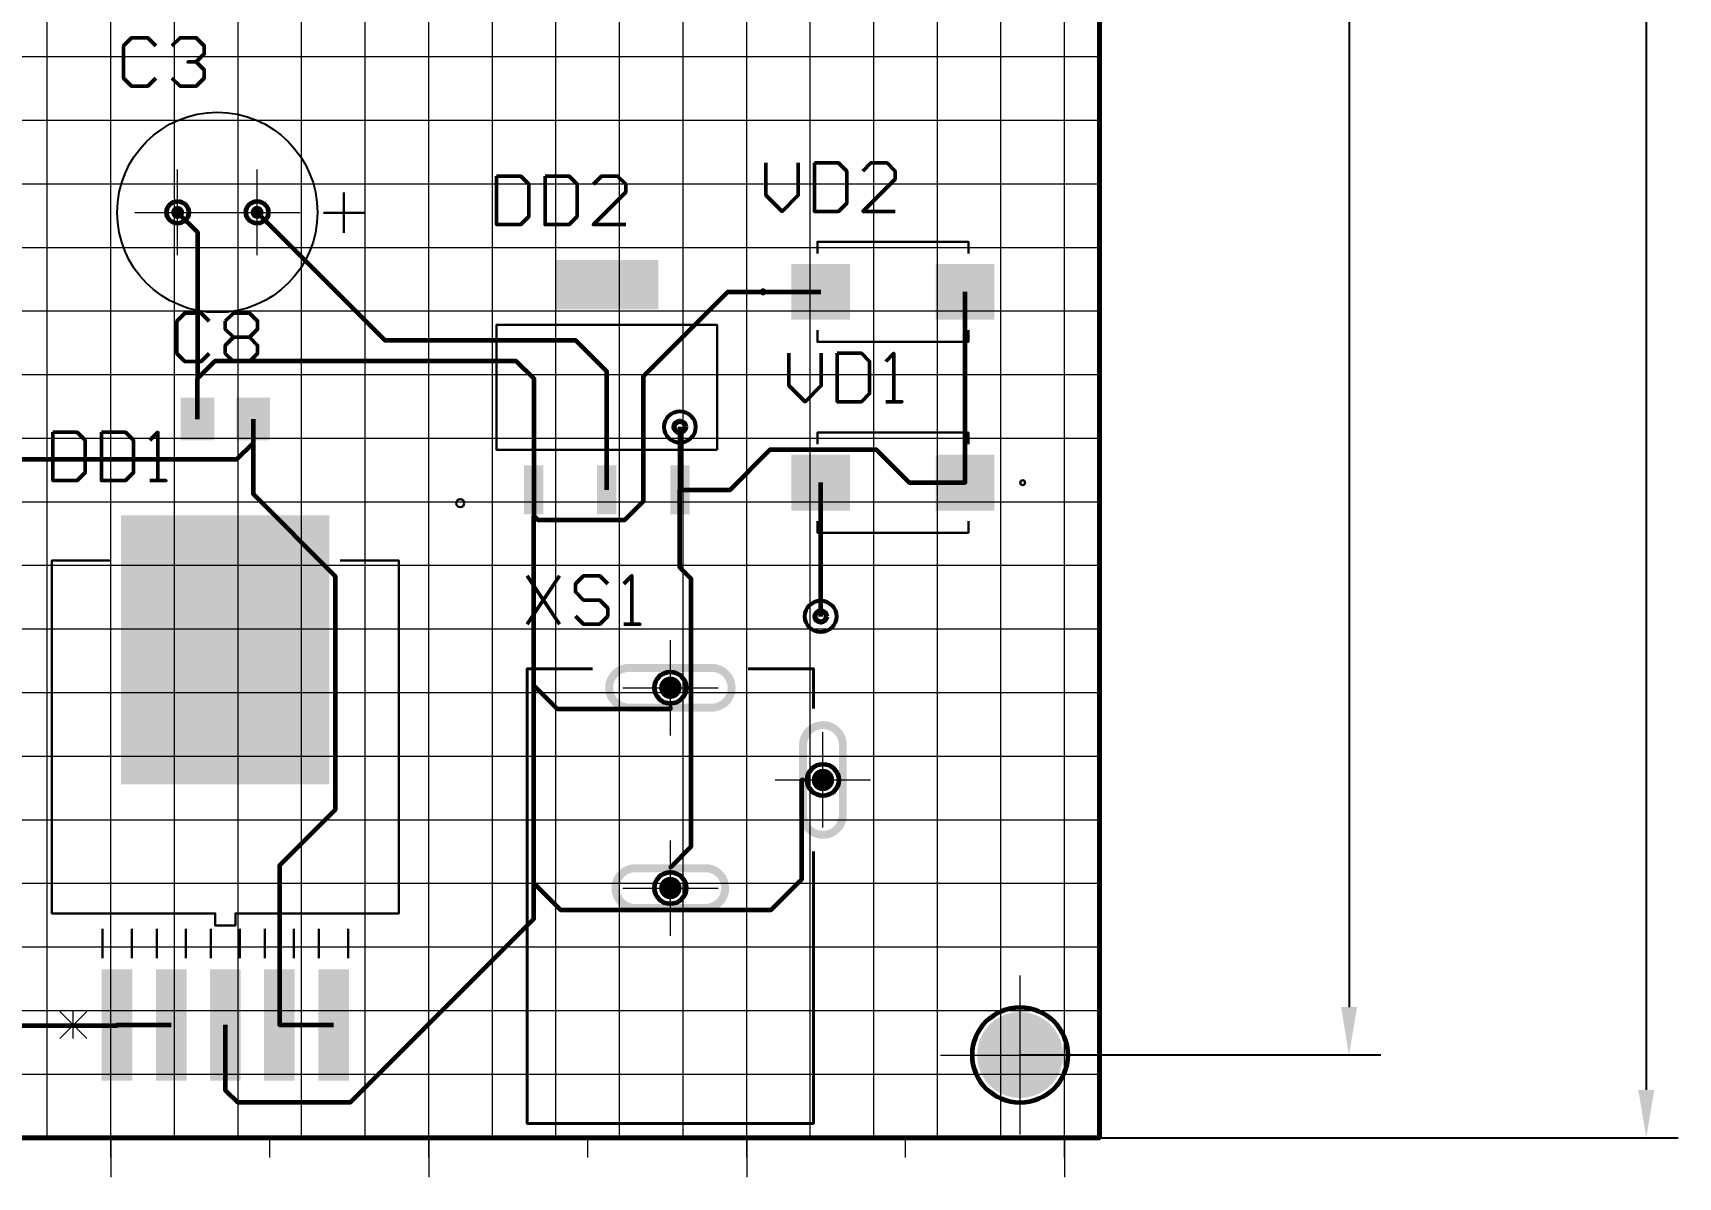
# Model space of a CAD drawing. Extents: x 346 to 4955, y 45 to 639.
# Drawn here: x 1365.7 to 1468.8, y 226.4 to 298.2 of the extents above; entities that cross this region are included whole.
import ezdxf

# ---------------------------------------------------------------- set-up
doc = ezdxf.new("R2010")
doc.units = 0
doc.header["$MEASUREMENT"] = 0
doc.layers.get('DEFPOINTS').update_dxf_attribs({"linetype": 'CONTINUOUS'})
for name, color, linetype in [('PDF _Геометрия', 7, 'CONTINUOUS'), ('PDF _Сплошная заливка', 7, 'CONTINUOUS'), ('Тонкие', 7, 'CONTINUOUS')]:
    doc.layers.add(name, color=color, linetype=linetype)
doc.styles.add('GOST type A0', font='gost.TTF', dxfattribs={"oblique": 15, "height": 3.5})
doc.dimstyles.new('GOST type A', dxfattribs={"dimtxt": 3.5, "dimasz": 3, "dimexe": 2, "dimexo": 0, "dimgap": 1, "dimtad": 1, "dimtoh": 1, "dimtxsty": 'GOST type A0', "dimcen": 0, "dimazin": 2, "dimtfac": 1, "dimtmove": 0, "dimatfit": 3, "dimfxl": 1, "dimarcsym": 0})

# ---------------------------------------------------------------- blocks, each defined once
blk = doc.blocks.new('*D126')
at = {"layer": 'DEFPOINTS', "color": 0, "transparency": 16777216}
for p in [(1427.59, 582.92), (1427.59, 234.09), (1448.21, 234.09)]:
    blk.add_point(p, dxfattribs=at)
at = {"layer": 'Тонкие', "color": 0, "lineweight": -2, "transparency": 16777216}
for p, q in [((1427.59, 582.92), (1450.21, 582.92)), ((1448.21, 579.92), (1448.21, 237.09)), ((1427.59, 234.09), (1450.21, 234.09))]:
    blk.add_line(p, q, dxfattribs=at)
at = {"layer": 'Тонкие', "color": 0, "transparency": 16777216}
for points in [[(1447.71, 579.92), (1448.71, 579.92), (1448.21, 582.92)], [(1447.71, 237.09), (1448.71, 237.09), (1448.21, 234.09)]]:
    blk.add_solid(points, dxfattribs=at)
at = {"layer": 'Тонкие', "color": 0, "transparency": 16777216, "insert": (1445.46, 408.51), "char_height": 3.5, "attachment_point": 5, "rotation": 90, "style": 'GOST type A0'}
blk.add_mtext('175', dxfattribs=at)
blk = doc.blocks.new('*D127')
at = {"layer": 'DEFPOINTS', "color": 0, "transparency": 16777216}
for p in [(1432.57, 588.9), (1432.57, 228.9), (1466.84, 228.9)]:
    blk.add_point(p, dxfattribs=at)
at = {"layer": 'Тонкие', "color": 0, "lineweight": -2, "transparency": 16777216}
for p, q in [((1432.57, 588.9), (1468.84, 588.9)), ((1466.84, 585.9), (1466.84, 231.9)), ((1432.57, 228.9), (1468.84, 228.9))]:
    blk.add_line(p, q, dxfattribs=at)
at = {"layer": 'Тонкие', "color": 0, "transparency": 16777216}
for points in [[(1466.34, 585.9), (1467.34, 585.9), (1466.84, 588.9)], [(1466.34, 231.9), (1467.34, 231.9), (1466.84, 228.9)]]:
    blk.add_solid(points, dxfattribs=at)
at = {"layer": 'Тонкие', "color": 0, "transparency": 16777216, "insert": (1463.82, 408.9), "char_height": 3.5, "attachment_point": 5, "rotation": 90, "style": 'GOST type A0'}
blk.add_mtext('180±0,1', dxfattribs=at)

msp = doc.modelspace()

# ---------------------------------------------------------------- hatches: boundary and pattern name
at = {"layer": 'PDF _Сплошная заливка', "transparency": 33554559}
for points in [[(1374.779, 286.911), (1374.372, 286.911), (1374.404, 287.066), (1374.492, 287.198), (1374.623, 287.286), (1374.779, 287.318)], [(1379.761, 286.911), (1379.354, 286.911), (1379.385, 287.066), (1379.473, 287.198), (1379.605, 287.286), (1379.761, 287.318)], [(1405.666, 258.107), (1403.076, 258.107), (1403.024, 258.106), (1402.972, 258.102), (1402.92, 258.095), (1402.869, 258.085), (1402.818, 258.073), (1402.768, 258.058), (1402.719, 258.041), (1402.67, 258.021), (1402.623, 257.998), (1402.577, 257.974), (1402.533, 257.946), (1402.49, 257.917), (1402.449, 257.885), (1402.409, 257.851), (1402.371, 257.815), (1402.335, 257.777), (1402.301, 257.738), (1402.27, 257.696), (1402.24, 257.653), (1402.213, 257.609), (1402.188, 257.563), (1402.165, 257.516), (1402.145, 257.467), (1402.128, 257.418), (1402.113, 257.368), (1402.101, 257.318), (1402.092, 257.266), (1402.085, 257.215), (1402.081, 257.162), (1402.079, 257.11), (1402.081, 257.058), (1402.085, 257.006), (1402.092, 256.954), (1402.101, 256.903), (1402.113, 256.852), (1402.128, 256.802), (1402.145, 256.753), (1402.165, 256.705), (1402.188, 256.658), (1402.213, 256.612), (1402.24, 256.567), (1402.27, 256.524), (1402.301, 256.483), (1402.335, 256.443), (1402.371, 256.405), (1402.409, 256.369), (1402.449, 256.336), (1402.49, 256.304), (1402.533, 256.274), (1402.577, 256.247), (1402.623, 256.222), (1402.67, 256.2), (1402.719, 256.18), (1402.768, 256.162), (1402.818, 256.148), (1402.869, 256.135), (1402.92, 256.126), (1402.972, 256.119), (1403.024, 256.115), (1403.076, 256.114), (1405.666, 256.114), (1405.666, 255.615), (1403.076, 255.615), (1402.998, 255.617), (1402.919, 255.623), (1402.842, 255.634), (1402.765, 255.648), (1402.689, 255.666), (1402.614, 255.688), (1402.54, 255.715), (1402.468, 255.744), (1402.397, 255.778), (1402.328, 255.816), (1402.262, 255.856), (1402.197, 255.901), (1402.135, 255.949), (1402.076, 255.999), (1402.019, 256.053), (1401.965, 256.11), (1401.914, 256.169), (1401.867, 256.232), (1401.822, 256.296), (1401.781, 256.363), (1401.744, 256.432), (1401.71, 256.502), (1401.68, 256.575), (1401.654, 256.648), (1401.632, 256.723), (1401.614, 256.799), (1401.6, 256.876), (1401.589, 256.954), (1401.583, 257.032), (1401.581, 257.11), (1401.583, 257.188), (1401.589, 257.266), (1401.6, 257.344), (1401.614, 257.421), (1401.632, 257.497), (1401.654, 257.572), (1401.68, 257.646), (1401.71, 257.718), (1401.744, 257.789), (1401.781, 257.858), (1401.822, 257.925), (1401.867, 257.989), (1401.914, 258.051), (1401.965, 258.111), (1402.019, 258.167), (1402.076, 258.221), (1402.135, 258.272), (1402.197, 258.32), (1402.262, 258.364), (1402.328, 258.405), (1402.397, 258.442), (1402.468, 258.476), (1402.54, 258.506), (1402.614, 258.532), (1402.689, 258.554), (1402.765, 258.573), (1402.842, 258.587), (1402.919, 258.597), (1402.998, 258.603), (1403.076, 258.605), (1405.666, 258.605)], [(1408.335, 258.603), (1408.413, 258.597), (1408.491, 258.587), (1408.568, 258.573), (1408.644, 258.554), (1408.719, 258.532), (1408.792, 258.506), (1408.865, 258.476), (1408.935, 258.442), (1409.004, 258.405), (1409.071, 258.364), (1409.135, 258.32), (1409.198, 258.272), (1409.257, 258.221), (1409.314, 258.167), (1409.368, 258.111), (1409.418, 258.051), (1409.466, 257.989), (1409.51, 257.925), (1409.551, 257.858), (1409.588, 257.789), (1409.622, 257.718), (1409.652, 257.646), (1409.678, 257.572), (1409.7, 257.497), (1409.719, 257.421), (1409.733, 257.344), (1409.743, 257.266), (1409.749, 257.188), (1409.751, 257.11), (1409.749, 257.032), (1409.743, 256.954), (1409.733, 256.876), (1409.719, 256.799), (1409.7, 256.723), (1409.678, 256.648), (1409.652, 256.575), (1409.622, 256.502), (1409.588, 256.432), (1409.551, 256.363), (1409.51, 256.296), (1409.466, 256.232), (1409.418, 256.169), (1409.368, 256.11), (1409.314, 256.053), (1409.257, 255.999), (1409.198, 255.949), (1409.135, 255.901), (1409.071, 255.856), (1409.004, 255.816), (1408.935, 255.778), (1408.865, 255.744), (1408.792, 255.715), (1408.719, 255.688), (1408.644, 255.666), (1408.568, 255.648), (1408.491, 255.634), (1408.413, 255.623), (1408.335, 255.617), (1408.257, 255.615), (1405.666, 255.615), (1405.666, 256.114), (1408.257, 256.114), (1408.309, 256.115), (1408.361, 256.119), (1408.413, 256.126), (1408.464, 256.135), (1408.515, 256.148), (1408.565, 256.162), (1408.614, 256.18), (1408.662, 256.2), (1408.709, 256.222), (1408.755, 256.247), (1408.799, 256.274), (1408.842, 256.304), (1408.884, 256.336), (1408.924, 256.369), (1408.961, 256.405), (1408.997, 256.443), (1409.031, 256.483), (1409.063, 256.524), (1409.092, 256.567), (1409.12, 256.612), (1409.145, 256.658), (1409.167, 256.705), (1409.187, 256.753), (1409.204, 256.802), (1409.219, 256.852), (1409.231, 256.903), (1409.241, 256.954), (1409.248, 257.006), (1409.252, 257.058), (1409.253, 257.11), (1409.252, 257.162), (1409.248, 257.215), (1409.241, 257.266), (1409.231, 257.318), (1409.219, 257.368), (1409.204, 257.418), (1409.187, 257.467), (1409.167, 257.516), (1409.145, 257.563), (1409.12, 257.609), (1409.092, 257.653), (1409.063, 257.696), (1409.031, 257.738), (1408.997, 257.777), (1408.961, 257.815), (1408.924, 257.851), (1408.884, 257.885), (1408.842, 257.917), (1408.799, 257.946), (1408.755, 257.974), (1408.709, 257.998), (1408.662, 258.021), (1408.614, 258.041), (1408.565, 258.058), (1408.515, 258.073), (1408.464, 258.085), (1408.413, 258.095), (1408.361, 258.102), (1408.309, 258.106), (1408.257, 258.107), (1405.666, 258.107), (1405.666, 258.605), (1408.257, 258.605)], [(1405.666, 257.11), (1405.666, 256.406), (1405.484, 256.431), (1405.314, 256.501), (1405.169, 256.613), (1405.057, 256.758), (1404.987, 256.928), (1404.963, 257.11)], [(1405.666, 257.11), (1405.666, 257.814), (1405.848, 257.79), (1406.018, 257.72), (1406.164, 257.608), (1406.275, 257.462), (1406.346, 257.292), (1406.37, 257.11)], [(1415.31, 255.015), (1415.387, 255.009), (1415.465, 254.999), (1415.542, 254.985), (1415.618, 254.966), (1415.693, 254.944), (1415.767, 254.918), (1415.839, 254.888), (1415.91, 254.854), (1415.979, 254.817), (1416.046, 254.776), (1416.11, 254.732), (1416.172, 254.684), (1416.232, 254.633), (1416.288, 254.579), (1416.342, 254.523), (1416.393, 254.463), (1416.441, 254.401), (1416.485, 254.336), (1416.526, 254.27), (1416.563, 254.201), (1416.597, 254.13), (1416.627, 254.058), (1416.653, 253.984), (1416.675, 253.909), (1416.693, 253.833), (1416.708, 253.756), (1416.718, 253.678), (1416.724, 253.6), (1416.726, 253.522), (1416.726, 251.329), (1416.228, 251.329), (1416.228, 253.522), (1416.227, 253.574), (1416.222, 253.626), (1416.216, 253.678), (1416.206, 253.729), (1416.194, 253.78), (1416.179, 253.83), (1416.162, 253.879), (1416.142, 253.928), (1416.119, 253.975), (1416.094, 254.021), (1416.067, 254.065), (1416.037, 254.108), (1416.006, 254.15), (1415.972, 254.189), (1415.936, 254.227), (1415.898, 254.263), (1415.859, 254.297), (1415.817, 254.329), (1415.774, 254.358), (1415.73, 254.386), (1415.684, 254.41), (1415.637, 254.433), (1415.588, 254.453), (1415.539, 254.47), (1415.489, 254.485), (1415.439, 254.497), (1415.387, 254.507), (1415.336, 254.513), (1415.283, 254.518), (1415.231, 254.519), (1415.179, 254.518), (1415.127, 254.513), (1415.076, 254.507), (1415.024, 254.497), (1414.974, 254.485), (1414.924, 254.47), (1414.874, 254.453), (1414.826, 254.433), (1414.779, 254.41), (1414.733, 254.386), (1414.689, 254.358), (1414.646, 254.329), (1414.605, 254.297), (1414.565, 254.263), (1414.527, 254.227), (1414.491, 254.189), (1414.457, 254.15), (1414.425, 254.108), (1414.396, 254.065), (1414.369, 254.021), (1414.344, 253.975), (1414.321, 253.928), (1414.301, 253.879), (1414.284, 253.83), (1414.269, 253.78), (1414.257, 253.729), (1414.247, 253.678), (1414.241, 253.626), (1414.237, 253.574), (1414.235, 253.522), (1414.235, 251.329), (1413.737, 251.329), (1413.737, 253.522), (1413.739, 253.6), (1413.745, 253.678), (1413.755, 253.756), (1413.77, 253.833), (1413.788, 253.909), (1413.81, 253.984), (1413.836, 254.058), (1413.866, 254.13), (1413.9, 254.201), (1413.937, 254.27), (1413.978, 254.336), (1414.022, 254.401), (1414.07, 254.463), (1414.121, 254.523), (1414.175, 254.579), (1414.231, 254.633), (1414.291, 254.684), (1414.353, 254.732), (1414.417, 254.776), (1414.484, 254.817), (1414.553, 254.854), (1414.624, 254.888), (1414.696, 254.918), (1414.769, 254.944), (1414.845, 254.966), (1414.921, 254.985), (1414.998, 254.999), (1415.075, 255.009), (1415.153, 255.015), (1415.231, 255.017)], [(1415.231, 251.33), (1415.231, 252.033), (1415.413, 252.009), (1415.583, 251.939), (1415.729, 251.827), (1415.841, 251.681), (1415.911, 251.512), (1415.935, 251.33)], [(1416.726, 249.137), (1416.724, 249.059), (1416.718, 248.981), (1416.708, 248.903), (1416.693, 248.826), (1416.675, 248.75), (1416.653, 248.675), (1416.627, 248.601), (1416.597, 248.529), (1416.563, 248.458), (1416.526, 248.389), (1416.485, 248.323), (1416.441, 248.258), (1416.393, 248.196), (1416.342, 248.137), (1416.288, 248.08), (1416.232, 248.026), (1416.172, 247.975), (1416.11, 247.927), (1416.046, 247.883), (1415.979, 247.842), (1415.91, 247.805), (1415.839, 247.771), (1415.767, 247.741), (1415.693, 247.715), (1415.618, 247.693), (1415.542, 247.675), (1415.465, 247.66), (1415.387, 247.65), (1415.31, 247.644), (1415.231, 247.642), (1415.153, 247.644), (1415.075, 247.65), (1414.998, 247.66), (1414.921, 247.675), (1414.845, 247.693), (1414.769, 247.715), (1414.696, 247.741), (1414.624, 247.771), (1414.553, 247.805), (1414.484, 247.842), (1414.417, 247.883), (1414.353, 247.927), (1414.291, 247.975), (1414.231, 248.026), (1414.175, 248.08), (1414.121, 248.137), (1414.07, 248.196), (1414.022, 248.258), (1413.978, 248.323), (1413.937, 248.389), (1413.9, 248.458), (1413.866, 248.529), (1413.836, 248.601), (1413.81, 248.675), (1413.788, 248.75), (1413.77, 248.826), (1413.755, 248.903), (1413.745, 248.981), (1413.739, 249.059), (1413.737, 249.137), (1413.737, 251.329), (1414.235, 251.329), (1414.235, 249.137), (1414.237, 249.085), (1414.241, 249.033), (1414.247, 248.981), (1414.257, 248.929), (1414.269, 248.879), (1414.284, 248.829), (1414.301, 248.78), (1414.321, 248.731), (1414.344, 248.684), (1414.369, 248.639), (1414.396, 248.594), (1414.425, 248.551), (1414.457, 248.51), (1414.491, 248.47), (1414.527, 248.432), (1414.565, 248.396), (1414.605, 248.362), (1414.646, 248.33), (1414.689, 248.301), (1414.733, 248.274), (1414.779, 248.249), (1414.826, 248.226), (1414.874, 248.206), (1414.924, 248.189), (1414.974, 248.174), (1415.024, 248.162), (1415.076, 248.152), (1415.127, 248.146), (1415.179, 248.142), (1415.231, 248.14), (1415.283, 248.142), (1415.336, 248.146), (1415.387, 248.152), (1415.439, 248.162), (1415.489, 248.174), (1415.539, 248.189), (1415.588, 248.206), (1415.637, 248.226), (1415.684, 248.249), (1415.73, 248.274), (1415.774, 248.301), (1415.817, 248.33), (1415.859, 248.362), (1415.898, 248.396), (1415.936, 248.432), (1415.972, 248.47), (1416.006, 248.51), (1416.037, 248.551), (1416.067, 248.594), (1416.094, 248.639), (1416.119, 248.684), (1416.142, 248.731), (1416.162, 248.78), (1416.179, 248.829), (1416.194, 248.879), (1416.206, 248.929), (1416.216, 248.981), (1416.222, 249.033), (1416.227, 249.085), (1416.228, 249.137), (1416.228, 251.329), (1416.726, 251.329)], [(1415.231, 251.33), (1415.231, 250.626), (1415.049, 250.65), (1414.88, 250.72), (1414.734, 250.832), (1414.622, 250.978), (1414.552, 251.147), (1414.528, 251.33)], [(1405.666, 245.549), (1403.474, 245.549), (1403.422, 245.547), (1403.37, 245.543), (1403.319, 245.536), (1403.267, 245.527), (1403.217, 245.515), (1403.166, 245.5), (1403.117, 245.483), (1403.069, 245.463), (1403.022, 245.44), (1402.976, 245.415), (1402.932, 245.388), (1402.888, 245.359), (1402.847, 245.327), (1402.807, 245.293), (1402.77, 245.257), (1402.734, 245.219), (1402.7, 245.179), (1402.668, 245.138), (1402.639, 245.095), (1402.611, 245.05), (1402.587, 245.005), (1402.564, 244.958), (1402.544, 244.909), (1402.527, 244.86), (1402.512, 244.81), (1402.5, 244.759), (1402.49, 244.708), (1402.483, 244.656), (1402.479, 244.604), (1402.478, 244.552), (1402.479, 244.5), (1402.483, 244.448), (1402.49, 244.396), (1402.5, 244.345), (1402.512, 244.294), (1402.527, 244.244), (1402.544, 244.195), (1402.564, 244.147), (1402.587, 244.1), (1402.611, 244.054), (1402.639, 244.009), (1402.668, 243.966), (1402.7, 243.925), (1402.734, 243.885), (1402.77, 243.847), (1402.807, 243.811), (1402.847, 243.777), (1402.888, 243.746), (1402.932, 243.716), (1402.976, 243.689), (1403.022, 243.664), (1403.069, 243.642), (1403.117, 243.622), (1403.166, 243.604), (1403.217, 243.589), (1403.267, 243.577), (1403.319, 243.568), (1403.37, 243.561), (1403.422, 243.557), (1403.474, 243.556), (1405.666, 243.556), (1405.666, 243.057), (1403.474, 243.057), (1403.396, 243.059), (1403.318, 243.065), (1403.241, 243.076), (1403.164, 243.09), (1403.087, 243.108), (1403.012, 243.13), (1402.939, 243.157), (1402.867, 243.186), (1402.796, 243.22), (1402.727, 243.257), (1402.66, 243.298), (1402.596, 243.343), (1402.534, 243.39), (1402.474, 243.441), (1402.418, 243.495), (1402.364, 243.552), (1402.313, 243.611), (1402.265, 243.674), (1402.221, 243.738), (1402.18, 243.805), (1402.143, 243.874), (1402.109, 243.944), (1402.079, 244.016), (1402.053, 244.09), (1402.031, 244.165), (1402.012, 244.241), (1401.998, 244.318), (1401.988, 244.396), (1401.982, 244.474), (1401.98, 244.552), (1401.982, 244.63), (1401.988, 244.708), (1401.998, 244.786), (1402.012, 244.863), (1402.031, 244.939), (1402.053, 245.014), (1402.079, 245.088), (1402.109, 245.16), (1402.143, 245.231), (1402.18, 245.3), (1402.221, 245.366), (1402.265, 245.431), (1402.313, 245.493), (1402.364, 245.552), (1402.418, 245.609), (1402.474, 245.663), (1402.534, 245.714), (1402.596, 245.762), (1402.66, 245.806), (1402.727, 245.847), (1402.796, 245.884), (1402.867, 245.918), (1402.939, 245.948), (1403.012, 245.974), (1403.087, 245.996), (1403.164, 246.014), (1403.241, 246.029), (1403.318, 246.039), (1403.396, 246.045), (1403.474, 246.047), (1405.666, 246.047)], [(1407.936, 246.045), (1408.015, 246.039), (1408.092, 246.029), (1408.169, 246.014), (1408.245, 245.996), (1408.32, 245.974), (1408.394, 245.948), (1408.466, 245.918), (1408.537, 245.884), (1408.605, 245.847), (1408.672, 245.806), (1408.737, 245.762), (1408.799, 245.714), (1408.858, 245.663), (1408.915, 245.609), (1408.969, 245.552), (1409.02, 245.493), (1409.067, 245.431), (1409.112, 245.366), (1409.153, 245.3), (1409.19, 245.231), (1409.224, 245.16), (1409.254, 245.088), (1409.28, 245.014), (1409.302, 244.939), (1409.32, 244.863), (1409.334, 244.786), (1409.345, 244.708), (1409.351, 244.63), (1409.353, 244.552), (1409.351, 244.474), (1409.345, 244.396), (1409.334, 244.318), (1409.32, 244.241), (1409.302, 244.165), (1409.28, 244.09), (1409.254, 244.016), (1409.224, 243.944), (1409.19, 243.874), (1409.153, 243.805), (1409.112, 243.738), (1409.067, 243.674), (1409.02, 243.611), (1408.969, 243.552), (1408.915, 243.495), (1408.858, 243.441), (1408.799, 243.39), (1408.737, 243.343), (1408.672, 243.298), (1408.605, 243.257), (1408.537, 243.22), (1408.466, 243.186), (1408.394, 243.157), (1408.32, 243.13), (1408.245, 243.108), (1408.169, 243.09), (1408.092, 243.076), (1408.015, 243.065), (1407.936, 243.059), (1407.858, 243.057), (1405.666, 243.057), (1405.666, 243.556), (1407.858, 243.556), (1407.91, 243.557), (1407.962, 243.561), (1408.014, 243.568), (1408.065, 243.577), (1408.116, 243.589), (1408.166, 243.604), (1408.215, 243.622), (1408.264, 243.642), (1408.311, 243.664), (1408.356, 243.689), (1408.401, 243.716), (1408.444, 243.746), (1408.485, 243.777), (1408.525, 243.811), (1408.563, 243.847), (1408.599, 243.885), (1408.633, 243.925), (1408.664, 243.966), (1408.694, 244.009), (1408.721, 244.054), (1408.746, 244.1), (1408.769, 244.147), (1408.788, 244.195), (1408.806, 244.244), (1408.821, 244.294), (1408.833, 244.345), (1408.842, 244.396), (1408.849, 244.448), (1408.853, 244.5), (1408.855, 244.552), (1408.853, 244.604), (1408.849, 244.656), (1408.842, 244.708), (1408.833, 244.759), (1408.821, 244.81), (1408.806, 244.86), (1408.788, 244.909), (1408.769, 244.958), (1408.746, 245.005), (1408.721, 245.05), (1408.694, 245.095), (1408.664, 245.138), (1408.633, 245.179), (1408.599, 245.219), (1408.563, 245.257), (1408.525, 245.293), (1408.485, 245.327), (1408.444, 245.359), (1408.401, 245.388), (1408.356, 245.415), (1408.311, 245.44), (1408.264, 245.463), (1408.215, 245.483), (1408.166, 245.5), (1408.116, 245.515), (1408.065, 245.527), (1408.014, 245.536), (1407.962, 245.543), (1407.91, 245.547), (1407.858, 245.549), (1405.666, 245.549), (1405.666, 246.047), (1407.858, 246.047)], [(1405.666, 244.552), (1405.666, 243.848), (1405.484, 243.872), (1405.314, 243.943), (1405.169, 244.055), (1405.057, 244.2), (1404.987, 244.37), (1404.963, 244.552)], [(1405.666, 244.552), (1405.666, 245.256), (1405.848, 245.232), (1406.018, 245.162), (1406.164, 245.05), (1406.275, 244.904), (1406.346, 244.734), (1406.37, 244.552)], [(1427.586, 234.087), (1424.888, 234.087), (1424.921, 234.509), (1425.02, 234.921), (1425.182, 235.312), (1425.403, 235.674), (1425.678, 235.996), (1426, 236.271), (1426.361, 236.492), (1426.753, 236.654), (1427.164, 236.753), (1427.586, 236.786)], [(1427.586, 234.087), (1427.586, 231.388), (1427.164, 231.421), (1426.753, 231.52), (1426.361, 231.682), (1426, 231.903), (1425.678, 232.178), (1425.403, 232.5), (1425.182, 232.861), (1425.02, 233.253), (1424.921, 233.665), (1424.888, 234.087)]]:
    msp.add_hatch(color=256, dxfattribs=at).paths.add_polyline_path(points)
at = {"layer": 'PDF _Сплошная заливка', "true_color": 0xffffff, "transparency": 33554559}
for points in [[(1374.779, 286.504), (1374.623, 286.535), (1374.492, 286.623), (1374.404, 286.755), (1374.372, 286.911), (1374.779, 286.911)], [(1374.779, 287.318), (1374.934, 287.286), (1375.066, 287.198), (1375.154, 287.066), (1375.185, 286.911), (1374.779, 286.911)], [(1375.185, 286.911), (1375.154, 286.755), (1375.066, 286.623), (1374.934, 286.535), (1374.779, 286.504), (1374.779, 286.911)], [(1379.761, 286.504), (1379.605, 286.535), (1379.473, 286.623), (1379.385, 286.755), (1379.354, 286.911), (1379.761, 286.911)], [(1379.761, 287.318), (1379.916, 287.286), (1380.048, 287.198), (1380.136, 287.066), (1380.167, 286.911), (1379.761, 286.911)], [(1380.167, 286.911), (1380.136, 286.755), (1380.048, 286.623), (1379.916, 286.535), (1379.761, 286.504), (1379.761, 286.911)], [(1404.963, 257.11), (1404.987, 257.292), (1405.057, 257.462), (1405.169, 257.608), (1405.314, 257.72), (1405.484, 257.79), (1405.666, 257.814), (1405.666, 257.11)], [(1406.37, 257.11), (1406.346, 256.928), (1406.275, 256.758), (1406.164, 256.613), (1406.018, 256.501), (1405.848, 256.431), (1405.666, 256.406), (1405.666, 257.11)], [(1414.528, 251.33), (1414.552, 251.512), (1414.622, 251.681), (1414.734, 251.827), (1414.88, 251.939), (1415.049, 252.009), (1415.231, 252.033), (1415.231, 251.33)], [(1415.935, 251.33), (1415.911, 251.147), (1415.841, 250.978), (1415.729, 250.832), (1415.583, 250.72), (1415.413, 250.65), (1415.231, 250.626), (1415.231, 251.33)], [(1404.963, 244.552), (1404.987, 244.734), (1405.057, 244.904), (1405.169, 245.05), (1405.314, 245.162), (1405.484, 245.232), (1405.666, 245.256), (1405.666, 244.552)], [(1406.37, 244.552), (1406.346, 244.37), (1406.275, 244.2), (1406.164, 244.055), (1406.018, 243.943), (1405.848, 243.872), (1405.666, 243.848), (1405.666, 244.552)], [(1427.586, 236.786), (1428.009, 236.753), (1428.42, 236.654), (1428.812, 236.492), (1429.173, 236.271), (1429.495, 235.996), (1429.77, 235.674), (1429.991, 235.312), (1430.153, 234.921), (1430.252, 234.509), (1430.285, 234.087), (1427.586, 234.087)], [(1430.285, 234.087), (1430.252, 233.665), (1430.153, 233.253), (1429.991, 232.861), (1429.77, 232.5), (1429.495, 232.178), (1429.173, 231.903), (1428.812, 231.682), (1428.42, 231.52), (1428.009, 231.421), (1427.586, 231.388), (1427.586, 234.087)]]:
    msp.add_hatch(color=7, dxfattribs=at).paths.add_polyline_path(points)

# ---------------------------------------------------------------- linework, layer by layer
at = {"layer": 'PDF _Геометрия', "lineweight": 18}
for points in [[(1188.776, 228.904), (1191.247, 228.904), (1432.568, 228.904), (1432.568, 588.904), (1191.247, 588.904), (1191.247, 228.904), (1190.012, 228.904)], [(1366.608, 228.904), (1366.608, 588.904)], [(1370.594, 228.904), (1370.594, 588.904)], [(1374.579, 228.904), (1374.579, 588.904)], [(1378.565, 228.904), (1378.565, 588.904)], [(1382.55, 228.904), (1382.55, 588.904)], [(1386.536, 228.904), (1386.536, 588.904)], [(1390.521, 228.904), (1390.521, 588.904)], [(1394.507, 228.904), (1394.507, 588.904)], [(1398.492, 228.904), (1398.492, 588.904)], [(1402.478, 228.904), (1402.478, 588.904)], [(1406.463, 228.904), (1406.463, 588.904)], [(1410.449, 228.904), (1410.449, 588.904)], [(1414.434, 228.904), (1414.434, 588.904)], [(1418.42, 228.904), (1418.42, 588.904)], [(1422.405, 228.904), (1422.405, 588.904)], [(1426.391, 228.904), (1426.391, 588.904)], [(1430.376, 228.904), (1430.376, 588.904)], [(1191.247, 296.678), (1432.568, 296.678)], [(1191.247, 292.692), (1432.568, 292.692)], [(1374.779, 284.22), (1374.779, 289.602)], [(1374.779, 284.519), (1374.779, 289.303)], [(1379.761, 284.22), (1379.761, 289.602)], [(1379.761, 284.519), (1379.761, 289.303)], [(1191.247, 288.705), (1432.568, 288.705)], [(1372.089, 286.911), (1377.469, 286.911)], [(1372.387, 286.911), (1377.17, 286.911)], [(1377.07, 286.911), (1382.451, 286.911)], [(1377.369, 286.911), (1382.152, 286.911)], [(1191.247, 284.718), (1432.568, 284.718)], [(1191.247, 280.731), (1432.568, 280.731)], [(1191.247, 276.745), (1432.568, 276.745)], [(1191.247, 272.758), (1432.568, 272.758)], [(1191.247, 268.771), (1432.568, 268.771)], [(1191.247, 264.785), (1432.568, 264.785)], [(1191.247, 260.798), (1432.568, 260.798)], [(1405.666, 254.12), (1405.666, 260.1)], [(1405.666, 254.419), (1405.666, 259.801)], [(1191.247, 256.811), (1432.568, 256.811)], [(1402.677, 257.11), (1408.655, 257.11)], [(1402.976, 257.11), (1408.356, 257.11)], [(1415.231, 248.34), (1415.231, 254.32)], [(1415.231, 248.639), (1415.231, 254.021)], [(1191.247, 252.825), (1432.568, 252.825)], [(1412.242, 251.33), (1418.22, 251.33)], [(1412.541, 251.33), (1417.922, 251.33)], [(1191.247, 248.838), (1432.568, 248.838)], [(1405.666, 241.562), (1405.666, 247.542)], [(1405.666, 241.861), (1405.666, 247.243)], [(1191.247, 244.851), (1432.568, 244.851)], [(1402.677, 244.552), (1408.655, 244.552)], [(1402.976, 244.552), (1408.356, 244.552)], [(1191.247, 240.864), (1432.568, 240.864)], [(1427.586, 229.104), (1427.586, 239.07)], [(1427.586, 229.403), (1427.586, 238.771)], [(1191.247, 236.878), (1432.568, 236.878)], [(1422.605, 234.087), (1432.568, 234.087)], [(1422.903, 234.087), (1432.269, 234.087)], [(1191.247, 232.891), (1432.568, 232.891)], [(1370.594, 227.668), (1370.594, 228.904), (1370.594, 226.433)], [(1380.558, 227.668), (1380.558, 228.904)], [(1390.521, 227.668), (1390.521, 228.904), (1390.521, 226.433)], [(1400.485, 227.668), (1400.485, 228.904)], [(1410.449, 227.668), (1410.449, 228.904), (1410.449, 226.433)], [(1420.413, 227.668), (1420.413, 228.904)], [(1430.376, 227.668), (1430.376, 228.904), (1430.376, 226.433)]]:
    msp.add_lwpolyline(points, dxfattribs=at)
at = {"layer": 'PDF _Геометрия', "lineweight": 60}
for points in [[(1432.568, 228.904), (1191.247, 228.904), (1191.247, 588.904), (1432.568, 588.904)], [(1432.568, 228.904), (1191.247, 228.904), (1191.247, 588.904), (1432.568, 588.904)], [(1432.568, 588.904), (1191.247, 588.904), (1191.247, 228.904), (1432.568, 228.904)]]:
    msp.add_lwpolyline(points, close=True, dxfattribs=at)
for points in [[(1432.568, 228.904), (1432.568, 588.904)], [(1374.779, 286.911), (1376.027, 285.662), (1376.027, 276.498), (1377.141, 277.612), (1395.987, 277.612), (1397.1, 276.498), (1397.1, 269.517), (1397.1, 267.89)], [(1401.681, 269.517), (1401.681, 276.929), (1399.733, 278.877), (1387.792, 278.877), (1379.761, 286.911)], [(1377.768, 235.971), (1377.768, 231.89), (1378.525, 231.132), (1385.611, 231.132), (1397.1, 242.624), (1397.1, 244.854), (1397.1, 257.258), (1397.1, 267.89), (1397.353, 267.637), (1402.821, 267.637), (1403.985, 268.802), (1403.985, 276.65), (1409.261, 281.928), (1415.091, 281.928)], [(1406.262, 273.46), (1406.262, 269.517), (1409.407, 269.517), (1411.931, 272.042), (1418.563, 272.042), (1420.637, 269.968), (1424.14, 269.968), (1424.14, 281.928)], [(1376.027, 273.954), (1376.027, 276.498)], [(1379.509, 273.954), (1379.509, 272.447), (1379.509, 269.257), (1384.65, 264.115), (1384.65, 249.461), (1381.159, 245.969), (1381.159, 235.971), (1384.55, 235.971)], [(1356.844, 267.974), (1360.303, 271.435), (1378.496, 271.435), (1379.509, 272.447)], [(1405.666, 245.848), (1406.971, 247.153), (1406.971, 263.941), (1406.262, 264.651), (1406.262, 269.517)], [(1415.091, 261.583), (1415.091, 269.968)], [(1397.1, 257.258), (1398.566, 255.792), (1405.666, 255.792), (1405.666, 255.914)], [(1397.1, 244.854), (1398.771, 243.182), (1411.99, 243.182), (1413.913, 245.106), (1413.913, 251.33), (1414.036, 251.33)], [(1356.844, 243.057), (1356.811, 243.057), (1356.811, 237.005), (1357.874, 235.942), (1370.985, 235.942), (1370.985, 235.971), (1374.377, 235.971)], [(1191.247, 228.904), (1432.568, 228.904)]]:
    msp.add_lwpolyline(points, dxfattribs=at)
at = {"layer": 'PDF _Геометрия', "lineweight": 50}
for points in [[(1373.412, 297.357), (1372.906, 297.863), (1371.894, 297.863), (1371.388, 297.357), (1371.388, 295.332), (1371.894, 294.826), (1372.906, 294.826), (1373.412, 295.332)], [(1374.424, 297.357), (1374.93, 297.863), (1375.942, 297.863), (1376.448, 297.357), (1376.448, 296.851), (1375.942, 296.345), (1375.436, 296.345), (1375.942, 296.345), (1376.448, 295.838), (1376.448, 295.332), (1375.942, 294.826), (1374.93, 294.826), (1374.424, 295.332)], [(1376.448, 296.851), (1376.448, 296.851)], [(1376.448, 296.851), (1376.448, 296.851)], [(1376.448, 296.851), (1376.448, 296.851)], [(1411.66, 290.01), (1411.66, 287.985), (1412.672, 286.973), (1413.684, 287.985), (1413.684, 290.01)], [(1419.756, 286.973), (1417.732, 286.973), (1419.756, 288.997), (1419.756, 289.504), (1419.25, 290.01), (1418.237, 290.01), (1417.732, 289.504)], [(1402.868, 286.15), (1400.844, 286.15), (1402.868, 288.174), (1402.868, 288.68), (1402.362, 289.187), (1401.35, 289.187), (1400.844, 288.68)], [(1376.753, 280.092), (1376.247, 280.598), (1375.235, 280.598), (1374.729, 280.092), (1374.729, 278.067), (1375.235, 277.561), (1376.247, 277.561), (1376.753, 278.067)], [(1378.271, 279.079), (1379.283, 279.079)], [(1413.096, 278.079), (1413.096, 276.055), (1414.108, 275.043), (1415.119, 276.055), (1415.119, 278.079)], [(1419.168, 275.043), (1420.18, 275.043), (1419.674, 275.043), (1419.674, 278.079), (1419.168, 277.573)], [(1419.674, 278.079), (1419.674, 278.079)], [(1373.033, 270.096), (1374.045, 270.096), (1373.539, 270.096), (1373.539, 273.133), (1373.033, 272.627)], [(1373.539, 273.133), (1373.539, 273.133)], [(1396.682, 264.128), (1398.706, 261.091)], [(1398.706, 264.128), (1396.682, 261.091)], [(1401.742, 263.622), (1401.236, 264.128), (1400.224, 264.128), (1399.718, 263.622), (1399.718, 263.116), (1400.224, 262.61), (1401.236, 262.61), (1401.742, 262.103), (1401.742, 261.597), (1401.236, 261.091), (1400.224, 261.091), (1399.718, 261.597)], [(1402.754, 261.091), (1403.766, 261.091), (1403.26, 261.091), (1403.26, 264.128), (1402.754, 263.622)], [(1403.26, 264.128), (1403.26, 264.128)]]:
    msp.add_lwpolyline(points, dxfattribs=at)
for points in [[(1414.696, 290.01), (1414.696, 286.973), (1416.214, 286.973), (1416.719, 287.479), (1416.719, 289.504), (1416.214, 290.01)], [(1394.772, 289.187), (1394.772, 286.15), (1396.29, 286.15), (1396.796, 286.656), (1396.796, 288.68), (1396.29, 289.187)], [(1397.808, 289.187), (1397.808, 286.15), (1399.326, 286.15), (1399.832, 286.656), (1399.832, 288.68), (1399.326, 289.187)], [(1377.765, 280.092), (1378.271, 280.598), (1379.283, 280.598), (1379.789, 280.092), (1379.789, 279.585), (1379.283, 279.079), (1379.789, 278.573), (1379.789, 278.067), (1379.283, 277.561), (1378.271, 277.561), (1377.765, 278.067), (1377.765, 278.573), (1378.271, 279.079), (1377.765, 279.585)], [(1416.132, 278.079), (1416.132, 275.043), (1417.65, 275.043), (1418.155, 275.549), (1418.155, 277.573), (1417.65, 278.079)], [(1366.961, 273.133), (1366.961, 270.096), (1368.479, 270.096), (1368.985, 270.602), (1368.985, 272.627), (1368.479, 273.133)], [(1369.997, 273.133), (1369.997, 270.096), (1371.515, 270.096), (1372.021, 270.602), (1372.021, 272.627), (1371.515, 273.133)]]:
    msp.add_lwpolyline(points, close=True, dxfattribs=at)
at = {"layer": 'PDF _Геометрия', "lineweight": 30}
for points in [[(1385.197, 285.626), (1385.197, 288.157)], [(1383.931, 286.891), (1386.462, 286.891)], [(1414.883, 284.337), (1414.883, 285.067), (1424.348, 285.067), (1424.348, 284.337)], [(1424.348, 279.518), (1424.348, 278.788), (1414.883, 278.788), (1414.883, 279.518)], [(1414.883, 272.377), (1414.883, 273.107), (1424.348, 273.107), (1424.348, 272.377)], [(1414.883, 267.558), (1414.883, 266.828), (1424.348, 266.828), (1424.348, 267.558)], [(1384.96, 265.084), (1388.65, 265.084), (1388.65, 242.958), (1378.401, 242.958), (1378.401, 242.198), (1377.135, 242.198), (1377.135, 242.958), (1366.886, 242.958), (1366.886, 265.084), (1370.575, 265.084)], [(1370.074, 240.162), (1370.074, 241.996)], [(1371.897, 240.162), (1371.897, 241.996)], [(1373.466, 240.162), (1373.466, 241.996)], [(1375.288, 240.162), (1375.288, 241.996)], [(1376.857, 240.162), (1376.857, 241.996)], [(1378.679, 240.162), (1378.679, 241.996)], [(1380.248, 240.162), (1380.248, 241.996)], [(1382.07, 240.162), (1382.07, 241.996)], [(1383.639, 240.162), (1383.639, 241.996)], [(1385.462, 240.162), (1385.462, 241.996)]]:
    msp.add_lwpolyline(points, dxfattribs=at)
msp.add_lwpolyline([(1408.59, 272.024), (1394.772, 272.024), (1394.772, 279.872), (1408.59, 279.872)], close=True, dxfattribs=at)
at = {"layer": 'PDF _Геометрия', "lineweight": 40}
for points in [[(1414.634, 246.845), (1414.634, 229.801), (1396.699, 229.801), (1396.699, 258.306), (1400.784, 258.306)], [(1410.549, 258.306), (1414.634, 258.306), (1414.634, 255.815)]]:
    msp.add_lwpolyline(points, dxfattribs=at)
at = {"layer": 'PDF _Геометрия', "lineweight": 15}
for points in [[(1367.392, 236.814), (1369.078, 235.126)], [(1367.392, 235.126), (1369.078, 236.814)], [(1368.235, 235.126), (1368.235, 236.814)], [(1367.392, 235.97), (1369.078, 235.97)]]:
    msp.add_lwpolyline(points, dxfattribs=at)
at = {"layer": 'PDF _Геометрия', "lineweight": 25}
msp.add_circle((1377.269, 286.912), 6.278, dxfattribs=at)
at = {"layer": 'PDF _Геометрия', "lineweight": 60}
for centre, radius in [((1374.779, 286.911), 0.698), ((1374.779, 286.911), 0.698), ((1379.761, 286.911), 0.698), ((1379.761, 286.911), 0.698), ((1405.666, 257.11), 0.996), ((1405.666, 257.11), 0.996), ((1415.231, 251.33), 0.996), ((1415.231, 251.33), 0.996), ((1405.666, 244.552), 0.996), ((1405.666, 244.552), 0.996), ((1427.586, 234.087), 2.99), ((1427.586, 234.087), 2.99)]:
    msp.add_circle(centre, radius, dxfattribs=at)
at = {"layer": 'PDF _Геометрия', "lineweight": 30}
for centre, radius in [((1411.477, 281.928), 0.152), ((1427.753, 269.967), 0.152), ((1392.494, 268.682), 0.253)]:
    msp.add_circle(centre, radius, dxfattribs=at)
at = {"layer": 'PDF _Геометрия', "lineweight": 53}
for centre in [(1406.261, 273.46), (1415.091, 261.583)]:
    msp.add_circle(centre, 0.987, dxfattribs=at)
at = {"layer": 'PDF _Геометрия', "color": 7, "lineweight": 70, "true_color": 0xffffff}
for centre in [(1406.261, 273.46), (1415.091, 261.583)]:
    msp.add_circle(centre, 0.354, dxfattribs=at)
at = {"layer": 'PDF _Сплошная заливка', "lineweight": 0, "transparency": 33554559}
for points in [[(1404.92, 280.834), (1404.92, 283.922), (1398.441, 280.834), (1398.441, 283.922)], [(1413.249, 280.182), (1413.249, 283.673), (1416.933, 280.182), (1416.933, 283.673)], [(1413.249, 280.182), (1413.249, 283.673), (1416.933, 280.182), (1416.933, 283.673)], [(1422.298, 280.182), (1422.298, 283.673), (1425.982, 280.182), (1425.982, 283.673)], [(1422.298, 280.182), (1422.298, 283.673), (1425.982, 280.182), (1425.982, 283.673)], [(1374.97, 272.613), (1374.97, 275.296), (1377.085, 272.613), (1377.085, 275.296)], [(1374.97, 272.613), (1374.97, 275.296), (1377.085, 272.613), (1377.085, 275.296)], [(1378.451, 272.613), (1378.451, 275.296), (1380.566, 272.613), (1380.566, 275.296)], [(1378.451, 272.613), (1378.451, 275.296), (1380.566, 272.613), (1380.566, 275.296)], [(1416.933, 271.713), (1416.933, 268.221), (1413.249, 271.713), (1413.249, 268.221)], [(1416.933, 271.713), (1416.933, 268.221), (1413.249, 271.713), (1413.249, 268.221)], [(1425.982, 271.713), (1425.982, 268.221), (1422.298, 271.713), (1422.298, 268.221)], [(1425.982, 271.713), (1425.982, 268.221), (1422.298, 271.713), (1422.298, 268.221)], [(1396.493, 267.973), (1396.493, 271.062), (1397.707, 267.973), (1397.707, 271.062)], [(1396.493, 267.973), (1396.493, 271.062), (1397.707, 267.973), (1397.707, 271.062)], [(1401.073, 267.973), (1401.073, 271.062), (1402.288, 267.973), (1402.288, 271.062)], [(1401.073, 267.973), (1401.073, 271.062), (1402.288, 267.973), (1402.288, 271.062)], [(1405.654, 267.973), (1405.654, 271.062), (1406.869, 267.973), (1406.869, 271.062)], [(1405.654, 267.973), (1405.654, 271.062), (1406.869, 267.973), (1406.869, 271.062)], [(1371.238, 251.059), (1371.238, 267.919), (1384.297, 251.059), (1384.297, 267.919)], [(1371.238, 251.059), (1371.238, 267.919), (1384.297, 251.059), (1384.297, 267.919)], [(1405.567, 255.815), (1405.567, 256.014), (1405.766, 255.815), (1405.766, 256.014)], [(1405.567, 255.815), (1405.567, 256.014), (1405.766, 255.815), (1405.766, 256.014)], [(1413.936, 251.23), (1413.936, 251.429), (1414.135, 251.23), (1414.135, 251.429)], [(1413.936, 251.23), (1413.936, 251.429), (1414.135, 251.23), (1414.135, 251.429)], [(1405.567, 245.748), (1405.567, 245.948), (1405.766, 245.748), (1405.766, 245.948)], [(1405.567, 245.748), (1405.567, 245.948), (1405.766, 245.748), (1405.766, 245.948)], [(1370.024, 232.488), (1370.024, 239.453), (1371.946, 232.488), (1371.946, 239.453)], [(1370.024, 232.488), (1370.024, 239.453), (1371.946, 232.488), (1371.946, 239.453)], [(1373.416, 232.488), (1373.416, 239.453), (1375.338, 232.488), (1375.338, 239.453)], [(1373.416, 232.488), (1373.416, 239.453), (1375.338, 232.488), (1375.338, 239.453)], [(1376.807, 232.488), (1376.807, 239.453), (1378.729, 232.488), (1378.729, 239.453)], [(1376.807, 232.488), (1376.807, 239.453), (1378.729, 232.488), (1378.729, 239.453)], [(1380.198, 232.488), (1380.198, 239.453), (1382.12, 232.488), (1382.12, 239.453)], [(1380.198, 232.488), (1380.198, 239.453), (1382.12, 232.488), (1382.12, 239.453)], [(1383.59, 232.488), (1383.59, 239.453), (1385.511, 232.488), (1385.511, 239.453)], [(1383.59, 232.488), (1383.59, 239.453), (1385.511, 232.488), (1385.511, 239.453)]]:
    msp.add_solid(points, dxfattribs=at)

# ---------------------------------------------------------------- dimensions: what is measured, and where the dimension line sits
at = {"layer": 'Тонкие'}
for base, p1, p2, text, picture, middle in [((1466.836, 228.904), (1432.568, 588.904), (1432.568, 228.904), '180±0,1', '*D127', (1463.822, 408.904)), ((1448.21, 234.087), (1427.586, 582.925), (1427.586, 234.087), '175', '*D126', (1445.459, 408.506))]:
    dim = msp.add_linear_dim(base=base, p1=p1, p2=p2, angle=90, text=text, dimstyle='GOST type A', dxfattribs=at)
    dim.commit()
    dim.dimension.update_dxf_attribs({"geometry": picture, "text_midpoint": middle})

doc.saveas('drawing.dxf')
